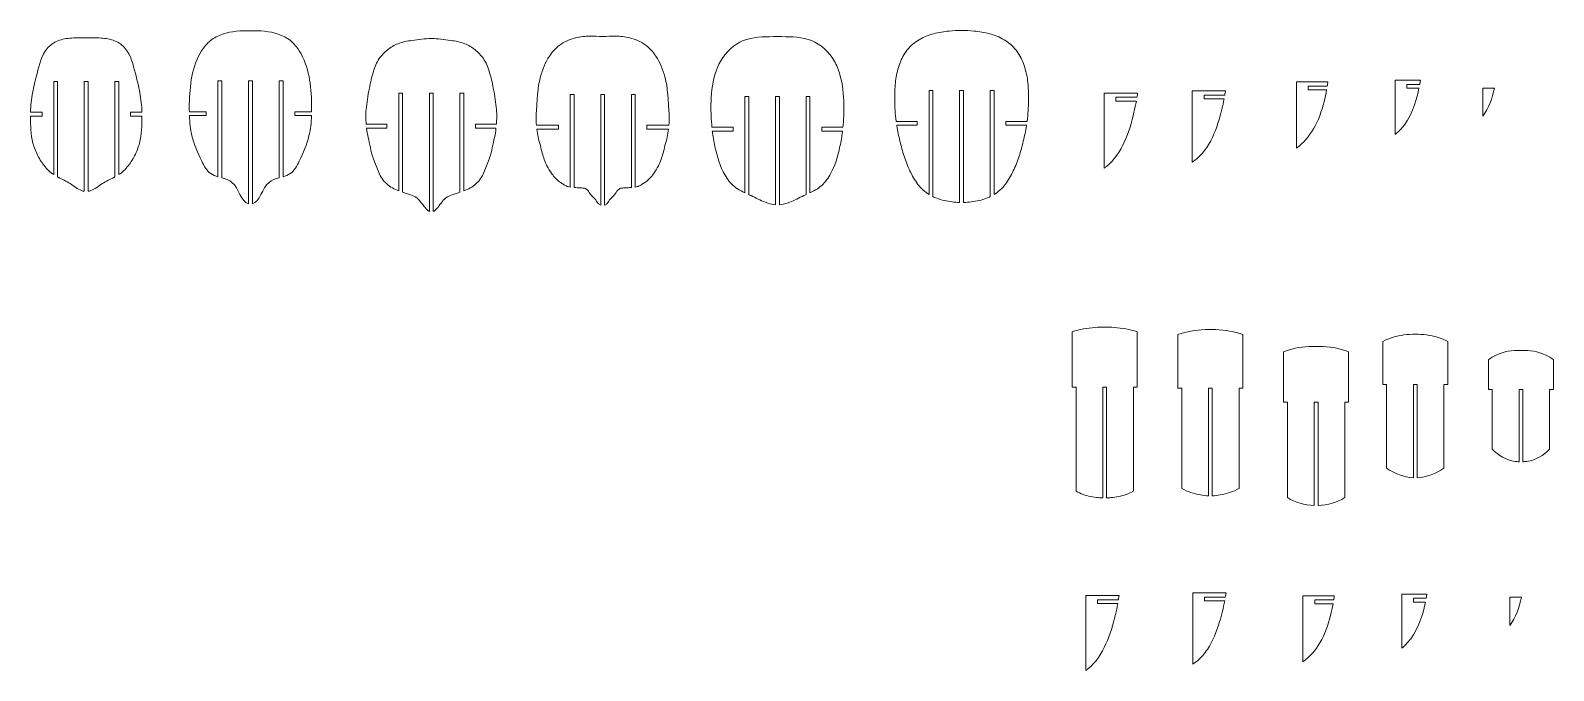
# Model space of a CAD drawing. Header units: millimetres. Extents: x -176 to 2097, y -1009 to 156.
# Drawn here: x 917 to 2097, y -644 to -148 of the extents above; entities that cross this region are included whole.
import ezdxf

# ---------------------------------------------------------------- set-up
doc = ezdxf.new("R2010")
doc.units = ezdxf.units.MM

msp = doc.modelspace()

# ---------------------------------------------------------------- linework, layer by layer
at = {"color": 7, "linetype": 'Continuous', "lineweight": 15}
for p, q in [((938.4, -187.4), (935.4, -187.4)), ((935.4, -187.4), (935.4, -259.6)), ((938.4, -261.4), (938.4, -187.4)), ((962, -187.4), (959, -187.4)), ((959, -187.4), (959, -272.5)), ((962, -272.5), (962, -187.4)), ((985.7, -187.4), (982.7, -187.4)), ((982.7, -187.4), (982.7, -261.4)), ((985.7, -259.6), (985.7, -187.4)), ((1065.5, -187), (1062.5, -187)), ((1062.5, -187), (1062.5, -261.2)), ((1065.5, -262), (1065.5, -187)), ((1089.2, -187), (1086.2, -187)), ((1086.2, -187), (1086.2, -282.3)), ((1089.2, -282.3), (1089.2, -187)), ((1112.9, -187), (1109.9, -187)), ((1109.9, -187), (1109.9, -262)), ((1112.9, -261.2), (1112.9, -187)), ((1897.6, -239), (1897.6, -187.8)), ((1921.9, -187.8), (1897.6, -187.8)), ((1974, -228.5), (1974, -186.4)), ((1993.5, -186.4), (1974, -186.4)), ((1205.5, -196.6), (1202.5, -196.6)), ((1202.5, -196.6), (1202.5, -272.2)), ((1205.5, -273.3), (1205.5, -196.6)), ((1229.2, -196.6), (1226.2, -196.6)), ((1226.2, -196.6), (1226.2, -288.2)), ((1229.2, -288.2), (1229.2, -196.6)), ((1252.9, -196.6), (1249.9, -196.6)), ((1249.9, -196.6), (1249.9, -273.3)), ((1252.9, -272.2), (1252.9, -196.6)), ((1335.2, -197.4), (1338.2, -197.4)), ((1335.2, -269.2), (1335.2, -197.4)), ((1338.2, -197.4), (1338.2, -269.5)), ((1358.9, -197.4), (1361.9, -197.4)), ((1358.9, -283.3), (1358.9, -197.4)), ((1361.9, -197.4), (1361.9, -283.3)), ((1382.6, -197.4), (1385.6, -197.4)), ((1382.6, -269.5), (1382.6, -197.4)), ((1385.6, -197.4), (1385.6, -269.2)), ((1470.5, -199), (1473.5, -199)), ((1470.5, -273.7), (1470.5, -199)), ((1473.5, -199), (1473.5, -275.1)), ((1494.2, -199), (1497.2, -199)), ((1494.2, -283), (1494.2, -199)), ((1497.2, -199), (1497.2, -283)), ((1517.9, -199), (1520.9, -199)), ((1517.9, -275.1), (1517.9, -199)), ((1520.9, -199), (1520.9, -273.7)), ((1613.1, -194.4), (1616.1, -194.4)), ((1613.1, -275), (1613.1, -194.4)), ((1616.1, -194.4), (1616.1, -276.6)), ((1636.8, -194.4), (1639.8, -194.4)), ((1636.8, -281.1), (1636.8, -194.4)), ((1639.8, -194.4), (1639.8, -281.1)), ((1660.5, -194.4), (1663.5, -194.4)), ((1660.5, -276.6), (1660.5, -194.4)), ((1663.5, -194.4), (1663.5, -275)), ((1748.7, -254.6), (1748.7, -196.4)), ((1774.6, -196.4), (1748.7, -196.4)), ((1757.8, -199.7), (1757.8, -202.7)), ((1774.1, -199.7), (1757.8, -199.7)), ((1816.9, -249.9), (1816.9, -194.6)), ((1842.7, -194.6), (1816.9, -194.6)), ((1826, -197.9), (1826, -200.9)), ((1842.1, -197.9), (1826, -197.9)), ((1906.7, -191), (1906.7, -194)), ((1921.4, -191), (1906.7, -191)), ((1906.7, -194), (1920.9, -194)), ((1983.1, -189.7), (1983.1, -192.7)), ((1993, -189.7), (1983.1, -189.7)), ((1983.1, -192.7), (1992.4, -192.7)), ((2041.8, -214.4), (2041.8, -192.5)), ((2050.9, -192.5), (2041.8, -192.5)), ((926.3, -211.3), (917.4, -211.3)), ((926.3, -214.3), (926.3, -211.3)), ((1003.7, -211.3), (994.8, -211.3)), ((994.8, -211.3), (994.8, -214.3)), ((1053.4, -210.9), (1040.4, -210.9)), ((1053.4, -213.9), (1053.4, -210.9)), ((1135, -210.9), (1122, -210.9)), ((1122, -210.9), (1122, -213.9)), ((1757.8, -202.7), (1773.6, -202.7)), ((1826, -200.9), (1841.6, -200.9)), ((917.4, -214.3), (926.3, -214.3)), ((994.8, -214.3), (1003.7, -214.3)), ((1040.4, -213.9), (1053.4, -213.9)), ((1122, -213.9), (1135, -213.9)), ((1193.4, -220.5), (1177.3, -220.5)), ((1177.6, -223.5), (1193.4, -223.5)), ((1193.4, -223.5), (1193.4, -220.5)), ((1278.1, -220.5), (1262, -220.5)), ((1262, -220.5), (1262, -223.5)), ((1262, -223.5), (1277.8, -223.5)), ((1326.1, -221.3), (1309.1, -221.3)), ((1326.1, -224.3), (1326.1, -221.3)), ((1411.7, -221.3), (1394.7, -221.3)), ((1394.7, -221.3), (1394.7, -224.3)), ((1461.4, -222.9), (1445, -222.9)), ((1461.4, -225.9), (1461.4, -222.9)), ((1546.4, -222.9), (1530, -222.9)), ((1530, -222.9), (1530, -225.9)), ((1604, -218.4), (1587.6, -218.4)), ((1588.1, -221.4), (1604, -221.4)), ((1604, -221.4), (1604, -218.4)), ((1689, -218.4), (1672.6, -218.4)), ((1672.6, -218.4), (1672.6, -221.4)), ((1672.6, -221.4), (1688.6, -221.4)), ((1309.4, -224.3), (1326.1, -224.3)), ((1394.7, -224.3), (1411.4, -224.3)), ((1445.3, -225.9), (1461.4, -225.9)), ((1530, -225.9), (1546.1, -225.9)), ((1723.9, -424.2), (1723.9, -381.4)), ((1774.3, -424.2), (1774.3, -381.4)), ((1805.7, -425), (1805.7, -383.5)), ((1856.1, -425), (1856.1, -383.5)), ((1964.4, -422.2), (1964.4, -388.8)), ((2014.8, -422.2), (2014.8, -388.8)), ((1887.6, -436), (1887.6, -396.9)), ((1938, -436), (1938, -396.9)), ((2046.2, -426.2), (2046.2, -403.1)), ((2096.6, -426.2), (2096.6, -403.1)), ((1726.9, -424.2), (1723.9, -424.2)), ((1726.9, -504.9), (1726.9, -424.2)), ((1750.6, -424.2), (1747.6, -424.2)), ((1747.6, -424.2), (1747.6, -510.1)), ((1750.6, -510.1), (1750.6, -424.2)), ((1774.3, -424.2), (1771.3, -424.2)), ((1771.3, -424.2), (1771.3, -504.9)), ((1967.4, -422.2), (1964.4, -422.2)), ((1967.4, -487.1), (1967.4, -422.2)), ((1991.1, -422.2), (1988.1, -422.2)), ((1988.1, -422.2), (1988.1, -494.5)), ((1991.1, -494.5), (1991.1, -422.2)), ((2014.8, -422.2), (2011.8, -422.2)), ((2011.8, -422.2), (2011.8, -487.1)), ((1808.7, -425), (1805.7, -425)), ((1808.7, -502.8), (1808.7, -425)), ((1832.4, -425), (1829.4, -425)), ((1829.4, -425), (1829.4, -508.5)), ((1832.4, -508.5), (1832.4, -425)), ((1856.1, -425), (1853.1, -425)), ((1853.1, -425), (1853.1, -502.8)), ((1890.6, -436), (1887.6, -436)), ((1890.6, -509.9), (1890.6, -436)), ((1914.3, -436), (1911.3, -436)), ((1911.3, -436), (1911.3, -515.9)), ((1914.3, -515.9), (1914.3, -436)), ((1938, -436), (1935, -436)), ((1935, -436), (1935, -509.9)), ((2049.2, -426.2), (2046.2, -426.2)), ((2049.2, -472.3), (2049.2, -426.2)), ((2072.9, -426.2), (2069.9, -426.2)), ((2069.9, -426.2), (2069.9, -482.1)), ((2072.9, -482.1), (2072.9, -426.2)), ((2096.6, -426.2), (2093.6, -426.2)), ((2093.6, -426.2), (2093.6, -472.3)), ((1734.4, -643.9), (1734.4, -585.7)), ((1760.3, -585.7), (1734.4, -585.7)), ((1743.5, -589), (1743.5, -592)), ((1759.7, -589), (1743.5, -589)), ((1817.4, -638.9), (1817.4, -583.6)), ((1843.1, -583.6), (1817.4, -583.6)), ((1826.5, -586.9), (1826.5, -589.9)), ((1842.5, -586.9), (1826.5, -586.9)), ((1902.6, -637.2), (1902.6, -585.9)), ((1926.9, -585.9), (1902.6, -585.9)), ((1911.7, -589.2), (1911.7, -592.2)), ((1926.4, -589.2), (1911.7, -589.2)), ((1979.1, -626.6), (1979.1, -584.6)), ((1998.6, -584.6), (1979.1, -584.6)), ((1988.2, -587.9), (1988.2, -590.9)), ((1998, -587.9), (1988.2, -587.9)), ((2062.7, -609), (2062.7, -587.1)), ((2071.8, -587.1), (2062.7, -587.1)), ((1743.5, -592), (1759.2, -592)), ((1826.5, -589.9), (1842, -589.9)), ((1911.7, -592.2), (1925.9, -592.2)), ((1988.2, -590.9), (1997.4, -590.9))]:
    msp.add_line(p, q, dxfattribs=at)
for points, knots in [([(1087.7, -148.1), (1080.3, -148), (1069.4, -148.6), (1056.3, -155.1), (1042.7, -172.1), (1040.4, -192.6), (1040.3, -209), (1040.4, -210.9)], [0, 0, 0, 0, 0.1189363, 0.1772811, 0.2348275, 0.4674366, 0.498021, 0.498021, 0.498021, 0.498021]), ([(1135, -210.9), (1135.1, -209), (1135, -192.6), (1132.7, -172.1), (1119.1, -155.1), (1106, -148.6), (1095.1, -148), (1087.7, -148.1)], [0.501979, 0.501979, 0.501979, 0.501979, 0.5325634, 0.7651725, 0.8227189, 0.8810637, 1, 1, 1, 1]), ([(1360.4, -152.6), (1357.1, -152.5), (1349.8, -152.1), (1338.9, -153), (1326.5, -158.4), (1317.6, -169.1), (1311.9, -182.3), (1309.8, -197.4), (1309.6, -203.9), (1309.2, -208.6)], [0.4995973, 0.4995973, 0.4995973, 0.4995973, 0.5390625, 0.5859375, 0.640625, 0.6875, 0.7578125, 0.8125, 0.859375, 0.859375, 0.859375, 0.859375]), ([(1411.6, -208.6), (1411.2, -203.9), (1411, -197.4), (1408.9, -182.3), (1403.2, -169.1), (1394.3, -158.4), (1381.9, -153), (1371, -152.1), (1363.7, -152.5), (1360.4, -152.6)], [0.140625, 0.140625, 0.140625, 0.140625, 0.1875, 0.2421875, 0.3125, 0.359375, 0.4140625, 0.4609375, 0.5004027, 0.5004027, 0.5004027, 0.5004027]), ([(1495.7, -152.6), (1494.7, -152.6), (1485.6, -152.8), (1468.4, -152.8), (1452.7, -167.5), (1445.5, -185.7), (1443.8, -203.6), (1444.4, -217.2), (1445, -222.9)], [0.3041325, 0.3041325, 0.3041325, 0.3041325, 0.3125, 0.375, 0.4375, 0.46875, 0.53125, 0.5774167, 0.5774167, 0.5774167, 0.5774167]), ([(1546.4, -222.9), (1547, -217.2), (1547.6, -203.6), (1545.9, -185.7), (1538.7, -167.5), (1523, -152.8), (1505.8, -152.8), (1496.8, -152.6), (1495.7, -152.6)], [0.4225833, 0.4225833, 0.4225833, 0.4225833, 0.46875, 0.53125, 0.5625, 0.625, 0.6875, 0.6958675, 0.6958675, 0.6958675, 0.6958675]), ([(1638.3, -147.9), (1635.1, -147.9), (1629.9, -148.1), (1620.7, -149.3), (1612.7, -151.3), (1603.5, -155.8), (1595.6, -162.5), (1589.9, -173.4), (1587.6, -183.4), (1586.5, -193.5), (1586.5, -201.6), (1586.8, -210.6), (1587.2, -215.5), (1587.6, -218.4)], [0.2721361, 0.2721361, 0.2721361, 0.2721361, 0.296875, 0.3125, 0.34375, 0.359375, 0.390625, 0.421875, 0.453125, 0.46875, 0.5, 0.515625, 0.5380215, 0.5380215, 0.5380215, 0.5380215]), ([(1689, -218.4), (1689.4, -215.5), (1689.9, -210.6), (1690.2, -201.6), (1690.1, -193.5), (1689.1, -183.4), (1686.7, -173.4), (1681, -162.5), (1673.1, -155.8), (1663.9, -151.3), (1656, -149.3), (1646.8, -148.1), (1641.6, -147.9), (1638.3, -147.9)], [0.4619785, 0.4619785, 0.4619785, 0.4619785, 0.484375, 0.5, 0.53125, 0.546875, 0.578125, 0.609375, 0.640625, 0.65625, 0.6875, 0.703125, 0.7278639, 0.7278639, 0.7278639, 0.7278639]), ([(960.5, -153.5), (956.7, -153.5), (949.9, -153.5), (938.1, -155.1), (926.9, -163.4), (922.8, -179.8), (918.7, -195.8), (917.6, -206.2), (917.4, -211.3)], [0.2767519, 0.2767519, 0.2767519, 0.2767519, 0.3125, 0.34375, 0.375, 0.4375, 0.484375, 0.5293978, 0.5293978, 0.5293978, 0.5293978]), ([(1003.7, -211.3), (1003.5, -206.2), (1002.4, -195.8), (998.2, -179.8), (994.2, -163.4), (983, -155.1), (971.2, -153.5), (964.4, -153.5), (960.5, -153.5)], [0.4706022, 0.4706022, 0.4706022, 0.4706022, 0.515625, 0.5625, 0.625, 0.65625, 0.6875, 0.7232481, 0.7232481, 0.7232481, 0.7232481]), ([(1227.7, -154.1), (1222.7, -154.2), (1214.1, -155.3), (1202.1, -157.3), (1193.6, -162.6), (1186.5, -169.8), (1182.4, -180.3), (1179.9, -191.4), (1178.2, -200.8), (1177.6, -206.4), (1177.2, -209.2)], [0.4994236, 0.4994236, 0.4994236, 0.4994236, 0.5625, 0.609375, 0.6484375, 0.6875, 0.734375, 0.7890625, 0.828125, 0.859375, 0.859375, 0.859375, 0.859375]), ([(1278.2, -209.2), (1277.8, -206.4), (1277.2, -200.8), (1275.6, -191.4), (1273.1, -180.3), (1268.9, -169.8), (1261.9, -162.6), (1253.3, -157.3), (1241.4, -155.3), (1232.7, -154.2), (1227.7, -154.1)], [0.140625, 0.140625, 0.140625, 0.140625, 0.171875, 0.2109375, 0.265625, 0.3125, 0.3515625, 0.390625, 0.4375, 0.5005764, 0.5005764, 0.5005764, 0.5005764]), ([(1993, -189.7), (1993.2, -188.7), (1993.4, -187.6), (1993.5, -186.6), (1993.5, -186.4)], [0.116159217, 0.116159217, 0.116159217, 0.116159217, 0.125, 0.126102765, 0.126102765, 0.126102765, 0.126102765]), ([(1897.6, -239), (1903, -235.1), (1912.4, -224.1), (1918.1, -207.4), (1920.4, -197.1), (1920.9, -194)], [0.2571799, 0.2571799, 0.2571799, 0.2571799, 0.3125, 0.375, 0.4007601, 0.4007601, 0.4007601, 0.4007601]), ([(1974, -228.5), (1975.6, -227.2), (1977, -225.8), (1978.4, -224.4), (1986.1, -215.9), (1990.1, -204.4), (1992.4, -192.7)], [0.9813882, 0.9813882, 0.9813882, 0.9813882, 1, 1, 1, 1.1070231, 1.1070231, 1.1070231, 1.1070231]), ([(1748.7, -254.6), (1749.3, -254.2), (1756.3, -249), (1765.6, -234.3), (1770.8, -216.2), (1773, -205.5), (1773.6, -202.7)], [0.2753881, 0.2753881, 0.2753881, 0.2753881, 0.28125, 0.34375, 0.40625, 0.4288357, 0.4288357, 0.4288357, 0.4288357]), ([(1816.9, -249.9), (1818.2, -249.1), (1822.4, -245.9), (1831.1, -235.8), (1837.4, -219.1), (1840.6, -206.3), (1841.6, -200.9)], [0.2692969, 0.2692969, 0.2692969, 0.2692969, 0.28125, 0.3125, 0.375, 0.4192904, 0.4192904, 0.4192904, 0.4192904]), ([(917.4, -214.3), (917.4, -217), (917.5, -223.1), (918.3, -232.7), (921.6, -242.7), (926.8, -251.8), (931.9, -257.2), (935, -259.4), (935.4, -259.6)], [0.5383849, 0.5383849, 0.5383849, 0.5383849, 0.5625, 0.59375, 0.625, 0.65625, 0.6875, 0.6909511, 0.6909511, 0.6909511, 0.6909511]), ([(985.7, -259.6), (986.1, -259.4), (989.2, -257.2), (994.3, -251.8), (999.4, -242.7), (1002.8, -232.7), (1003.6, -223.1), (1003.7, -217), (1003.7, -214.3)], [0.3090489, 0.3090489, 0.3090489, 0.3090489, 0.3125, 0.34375, 0.375, 0.40625, 0.4375, 0.4616151, 0.4616151, 0.4616151, 0.4616151]), ([(1040.4, -213.9), (1040.6, -219.3), (1041.9, -231.4), (1048.3, -246.2), (1054.8, -258.6), (1060.5, -260.6), (1062.5, -261.2)], [0.514225, 0.514225, 0.514225, 0.514225, 0.6014991, 0.715694, 0.7808922, 0.8151787, 0.8151787, 0.8151787, 0.8151787]), ([(1112.9, -261.2), (1114.9, -260.6), (1120.6, -258.6), (1127.1, -246.2), (1133.5, -231.4), (1134.8, -219.3), (1135, -213.9)], [0.1848213, 0.1848213, 0.1848213, 0.1848213, 0.2191078, 0.284306, 0.3985009, 0.485775, 0.485775, 0.485775, 0.485775]), ([(1588.1, -221.4), (1588.1, -221.5), (1588.7, -225.6), (1590.5, -233.7), (1593.1, -243.5), (1596.5, -253), (1600.8, -262.2), (1606.7, -270.5), (1611.5, -274), (1613.1, -275)], [0.5458221, 0.5458221, 0.5458221, 0.5458221, 0.546875, 0.578125, 0.609375, 0.625, 0.65625, 0.6875, 0.7020834, 0.7020834, 0.7020834, 0.7020834]), ([(1663.5, -275), (1665.1, -274), (1669.9, -270.5), (1675.9, -262.2), (1680.1, -253), (1683.6, -243.5), (1686.2, -233.7), (1687.9, -225.6), (1688.6, -221.5), (1688.6, -221.4)], [0.2979166, 0.2979166, 0.2979166, 0.2979166, 0.3125, 0.34375, 0.375, 0.390625, 0.421875, 0.453125, 0.4541779, 0.4541779, 0.4541779, 0.4541779]), ([(1178.8, -230.8), (1180.1, -236), (1181.2, -243.2), (1185.2, -253.2), (1188.2, -262), (1194.7, -268.6), (1200, -271.2), (1202.1, -272.1), (1202.5, -272.2)], [0.0320683, 0.0320683, 0.0320683, 0.0320683, 0.125, 0.15625, 0.21875, 0.28125, 0.3125, 0.3203522, 0.3203522, 0.3203522, 0.3203522]), ([(1252.9, -272.2), (1253.4, -272.1), (1255.5, -271.2), (1260.8, -268.6), (1267.3, -262), (1270.3, -253.2), (1274.3, -243.2), (1275.4, -236), (1276.7, -230.8)], [0.6796478, 0.6796478, 0.6796478, 0.6796478, 0.6875, 0.71875, 0.78125, 0.84375, 0.875, 0.9679317, 0.9679317, 0.9679317, 0.9679317]), ([(1445.3, -225.9), (1445.5, -226.9), (1446.1, -231.8), (1448.5, -244.3), (1453.6, -260.2), (1463.1, -270), (1468.5, -272.7), (1470.5, -273.7)], [0.5854846, 0.5854846, 0.5854846, 0.5854846, 0.59375, 0.625, 0.6875, 0.71875, 0.7363686, 0.7363686, 0.7363686, 0.7363686]), ([(1520.9, -273.7), (1522.9, -272.7), (1528.3, -270), (1537.8, -260.2), (1543, -244.3), (1545.3, -231.8), (1546, -226.9), (1546.1, -225.9)], [0.2636314, 0.2636314, 0.2636314, 0.2636314, 0.28125, 0.3125, 0.375, 0.40625, 0.4145154, 0.4145154, 0.4145154, 0.4145154]), ([(1312.2, -237.1), (1312.5, -239.2), (1313.8, -244), (1316.6, -252.2), (1320.3, -258.2), (1323.8, -262.4), (1326.6, -265.1), (1329.5, -266.8), (1332.1, -268.6), (1334.1, -269.1), (1335.2, -269.2)], [0.1060174, 0.1060174, 0.1060174, 0.1060174, 0.140625, 0.1953125, 0.234375, 0.2578125, 0.28125, 0.296875, 0.3125, 0.3304038, 0.3304038, 0.3304038, 0.3304038]), ([(1385.6, -269.2), (1386.7, -269.1), (1388.7, -268.6), (1391.3, -266.8), (1394.2, -265.1), (1397, -262.4), (1400.5, -258.2), (1404.2, -252.2), (1407, -244), (1408.2, -239.2), (1408.6, -237.1)], [0.6695962, 0.6695962, 0.6695962, 0.6695962, 0.6875, 0.703125, 0.71875, 0.7421875, 0.765625, 0.8046875, 0.859375, 0.8939826, 0.8939826, 0.8939826, 0.8939826]), ([(938.4, -261.4), (938.5, -261.5), (941.7, -263.2), (946.7, -265.4), (952.4, -269.6), (956, -271.8), (958.3, -272.4), (959, -272.5)], [0.70142283, 0.70142283, 0.70142283, 0.70142283, 0.703125, 0.734375, 0.75, 0.765625, 0.77231529, 0.77231529, 0.77231529, 0.77231529]), ([(962, -272.5), (962.7, -272.4), (965.1, -271.8), (968.7, -269.6), (974.4, -265.4), (979.3, -263.2), (982.6, -261.5), (982.7, -261.4)], [0.22768471, 0.22768471, 0.22768471, 0.22768471, 0.234375, 0.25, 0.265625, 0.296875, 0.29857717, 0.29857717, 0.29857717, 0.29857717]), ([(1065.5, -262), (1068.4, -262.8), (1077.9, -265.9), (1080.4, -280.6), (1086.2, -282.3)], [0.8317317, 0.8317317, 0.8317317, 0.8317317, 0.8786, 0.9908707, 0.9908707, 0.9908707, 0.9908707]), ([(1089.2, -282.3), (1095, -280.6), (1097.5, -265.9), (1107.1, -262.8), (1109.9, -262)], [0.0091293, 0.0091293, 0.0091293, 0.0091293, 0.1214, 0.1682683, 0.1682683, 0.1682683, 0.1682683]), ([(1338.2, -269.5), (1339, -269.6), (1340.8, -269.7), (1343.5, -270), (1346.6, -269.9), (1349.2, -271.8), (1351, -275.5), (1354.6, -278.1), (1356.3, -281.6), (1358.1, -283), (1358.9, -283.3)], [0.3465797, 0.3465797, 0.3465797, 0.3465797, 0.359375, 0.375, 0.390625, 0.40625, 0.4296875, 0.453125, 0.4765625, 0.4899411, 0.4899411, 0.4899411, 0.4899411]), ([(1361.9, -283.3), (1362.7, -283), (1364.5, -281.6), (1366.2, -278.1), (1369.8, -275.5), (1371.5, -271.8), (1374.2, -269.9), (1377.3, -270), (1380, -269.7), (1381.8, -269.6), (1382.6, -269.5)], [0.5100589, 0.5100589, 0.5100589, 0.5100589, 0.5234375, 0.546875, 0.5703125, 0.59375, 0.609375, 0.625, 0.640625, 0.6534203, 0.6534203, 0.6534203, 0.6534203]), ([(1205.5, -273.3), (1207.6, -274), (1211.4, -275.1), (1218.3, -277.9), (1221.9, -284.7), (1225.4, -287.7), (1226.2, -288.2)], [0.3384918, 0.3384918, 0.3384918, 0.3384918, 0.375, 0.40625, 0.46875, 0.4886946, 0.4886946, 0.4886946, 0.4886946]), ([(1229.2, -288.2), (1230.1, -287.7), (1233.6, -284.7), (1237.1, -277.9), (1244.1, -275.1), (1247.9, -274), (1249.9, -273.3)], [0.5113054, 0.5113054, 0.5113054, 0.5113054, 0.53125, 0.59375, 0.625, 0.6615082, 0.6615082, 0.6615082, 0.6615082]), ([(1473.5, -275.1), (1474.1, -275.3), (1478.3, -277.3), (1485.2, -280.9), (1491.5, -282.8), (1494.2, -283)], [0.74500825, 0.74500825, 0.74500825, 0.74500825, 0.75, 0.78125, 0.80404499, 0.80404499, 0.80404499, 0.80404499]), ([(1497.2, -283), (1499.9, -282.8), (1506.2, -280.9), (1513.1, -277.3), (1517.3, -275.3), (1517.9, -275.1)], [0.19595501, 0.19595501, 0.19595501, 0.19595501, 0.21875, 0.25, 0.25499175, 0.25499175, 0.25499175, 0.25499175]), ([(1616.1, -276.6), (1617.1, -277.1), (1621.8, -279.1), (1628.8, -280.7), (1634.8, -281.1), (1636.8, -281.1)], [0.71083369, 0.71083369, 0.71083369, 0.71083369, 0.71875, 0.75, 0.76552442, 0.76552442, 0.76552442, 0.76552442]), ([(1639.8, -281.1), (1641.8, -281.1), (1647.9, -280.7), (1654.9, -279.1), (1659.6, -277.1), (1660.5, -276.6)], [0.23447558, 0.23447558, 0.23447558, 0.23447558, 0.25, 0.28125, 0.28916631, 0.28916631, 0.28916631, 0.28916631]), ([(1749.1, -377.8), (1746.6, -377.8), (1738.2, -378), (1729.5, -379.5), (1723.9, -381.4)], [0.29286644, 0.29286644, 0.29286644, 0.29286644, 0.3125, 0.35859823, 0.35859823, 0.35859823, 0.35859823]), ([(1774.3, -381.4), (1768.6, -379.5), (1759.9, -378), (1751.6, -377.8), (1749.1, -377.8)], [0.64140177, 0.64140177, 0.64140177, 0.64140177, 0.6875, 0.70713356, 0.70713356, 0.70713356, 0.70713356]), ([(1830.9, -379.5), (1829.6, -379.5), (1821, -379.9), (1812.3, -381), (1805.7, -383.5)], [0.30176843, 0.30176843, 0.30176843, 0.30176843, 0.3125, 0.36920205, 0.36920205, 0.36920205, 0.36920205]), ([(1856.1, -383.5), (1849.6, -381), (1840.9, -379.9), (1832.3, -379.5), (1830.9, -379.5)], [0.63079795, 0.63079795, 0.63079795, 0.63079795, 0.6875, 0.69823157, 0.69823157, 0.69823157, 0.69823157]), ([(1989.6, -383.3), (1983.7, -383.3), (1975, -384.3), (1966.9, -387.5), (1964.4, -388.8)], [0.60363484, 0.60363484, 0.60363484, 0.60363484, 0.65625, 0.68249732, 0.68249732, 0.68249732, 0.68249732]), ([(2014.8, -388.8), (2012.2, -387.5), (2004.2, -384.3), (1995.4, -383.3), (1989.6, -383.3)], [0.31750268, 0.31750268, 0.31750268, 0.31750268, 0.34375, 0.39636516, 0.39636516, 0.39636516, 0.39636516]), ([(1912.8, -392.7), (1905.5, -392.5), (1896.9, -393.5), (1888.9, -396.4), (1887.6, -396.9)], [0.31594423, 0.31594423, 0.31594423, 0.31594423, 0.375, 0.38640618, 0.38640618, 0.38640618, 0.38640618]), ([(1938, -396.9), (1936.7, -396.4), (1928.7, -393.5), (1920.1, -392.5), (1912.8, -392.7)], [0.61359382, 0.61359382, 0.61359382, 0.61359382, 0.625, 0.68405577, 0.68405577, 0.68405577, 0.68405577]), ([(2071.4, -395.8), (2064.7, -395.6), (2055.8, -396.9), (2048.1, -401.7), (2046.2, -403.1)], [0.6100494, 0.6100494, 0.6100494, 0.6100494, 0.6875, 0.7144727, 0.7144727, 0.7144727, 0.7144727]), ([(2096.6, -403.1), (2094.8, -401.7), (2087.1, -396.9), (2078.1, -395.6), (2071.4, -395.8)], [0.2855273, 0.2855273, 0.2855273, 0.2855273, 0.3125, 0.3899506, 0.3899506, 0.3899506, 0.3899506]), ([(2049.2, -472.3), (2053.9, -477.2), (2060.9, -481.4), (2068.9, -482), (2069.9, -482.1)], [0.01224527, 0.01224527, 0.01224527, 0.01224527, 0.09375, 0.10559121, 0.10559121, 0.10559121, 0.10559121]), ([(2072.9, -482.1), (2074, -482), (2082, -481.4), (2088.9, -477.2), (2093.6, -472.3)], [0.89440879, 0.89440879, 0.89440879, 0.89440879, 0.90625, 0.98775473, 0.98775473, 0.98775473, 0.98775473]), ([(1726.9, -504.9), (1728.6, -505.9), (1734.1, -508.4), (1741.2, -509.7), (1746.4, -510.1), (1747.6, -510.1)], [0.73394378, 0.73394378, 0.73394378, 0.73394378, 0.75, 0.78125, 0.78993075, 0.78993075, 0.78993075, 0.78993075]), ([(1750.6, -510.1), (1751.7, -510.1), (1756.9, -509.7), (1764, -508.4), (1769.5, -505.9), (1771.3, -504.9)], [0.21006925, 0.21006925, 0.21006925, 0.21006925, 0.21875, 0.25, 0.26605622, 0.26605622, 0.26605622, 0.26605622]), ([(1808.7, -502.8), (1813.2, -505.3), (1820.1, -507.6), (1827.4, -508.4), (1829.4, -508.5)], [0.74015247, 0.74015247, 0.74015247, 0.74015247, 0.78125, 0.79731535, 0.79731535, 0.79731535, 0.79731535]), ([(1832.4, -508.5), (1834.5, -508.4), (1841.7, -507.6), (1848.7, -505.3), (1853.1, -502.8)], [0.20268465, 0.20268465, 0.20268465, 0.20268465, 0.21875, 0.25984753, 0.25984753, 0.25984753, 0.25984753]), ([(1890.6, -509.9), (1896.7, -513.6), (1904, -515.7), (1911.2, -515.9), (1911.3, -515.9)], [0.75284326, 0.75284326, 0.75284326, 0.75284326, 0.8125, 0.8130533, 0.8130533, 0.8130533, 0.8130533]), ([(1914.3, -515.9), (1914.4, -515.9), (1921.7, -515.7), (1928.9, -513.6), (1935, -509.9)], [0.1869467, 0.1869467, 0.1869467, 0.1869467, 0.1875, 0.24715674, 0.24715674, 0.24715674, 0.24715674]), ([(1998, -587.9), (1998.2, -586.9), (1998.4, -585.8), (1998.5, -584.7), (1998.6, -584.6)], [0.116159217, 0.116159217, 0.116159217, 0.116159217, 0.125, 0.126102765, 0.126102765, 0.126102765, 0.126102765]), ([(1734.4, -643.9), (1735, -643.5), (1741.9, -638.3), (1751.2, -623.6), (1756.4, -605.5), (1758.7, -594.8), (1759.2, -592)], [0.2753881, 0.2753881, 0.2753881, 0.2753881, 0.28125, 0.34375, 0.40625, 0.4288357, 0.4288357, 0.4288357, 0.4288357]), ([(1817.4, -638.9), (1818.6, -638.1), (1822.9, -634.9), (1831.5, -624.8), (1837.8, -608.1), (1841, -595.3), (1842, -589.9)], [0.2692969, 0.2692969, 0.2692969, 0.2692969, 0.28125, 0.3125, 0.375, 0.4192904, 0.4192904, 0.4192904, 0.4192904]), ([(1902.6, -637.2), (1908, -633.3), (1917.4, -622.3), (1923.1, -605.6), (1925.4, -595.2), (1925.9, -592.2)], [0.2571799, 0.2571799, 0.2571799, 0.2571799, 0.3125, 0.375, 0.4007601, 0.4007601, 0.4007601, 0.4007601]), ([(1979.1, -626.6), (1980.6, -625.4), (1982.1, -624), (1983.4, -622.5), (1991.1, -614), (1995.1, -602.6), (1997.4, -590.9)], [0.9813882, 0.9813882, 0.9813882, 0.9813882, 1, 1, 1, 1.1070231, 1.1070231, 1.1070231, 1.1070231])]:
    msp.add_open_spline(points, degree=3, knots=knots, dxfattribs=at)
for points in [[(1921.4, -191), (1921.6, -189.9), (1921.8, -188.8), (1921.9, -187.8)], [(1774.1, -199.7), (1774.3, -198.6), (1774.5, -197.5), (1774.6, -196.4)], [(1842.1, -197.9), (1842.3, -196.8), (1842.5, -195.7), (1842.7, -194.6)], [(2041.8, -214.4), (2046.5, -208.1), (2049.3, -200.5), (2050.9, -192.5)], [(1177.2, -209.2), (1177, -213), (1177, -216.8), (1177.3, -220.5)], [(1278.1, -220.5), (1278.4, -216.8), (1278.5, -213), (1278.2, -209.2)], [(1309.2, -208.6), (1308.9, -213), (1308.8, -217.2), (1309.1, -221.3)], [(1411.7, -221.3), (1412, -217.2), (1411.9, -213), (1411.6, -208.6)], [(1177.6, -223.5), (1177.9, -225.9), (1178.3, -228.4), (1178.8, -230.8)], [(1276.7, -230.8), (1277.2, -228.4), (1277.6, -225.9), (1277.8, -223.5)], [(1309.4, -224.3), (1309.9, -228.5), (1310.8, -232.7), (1312.2, -237.1)], [(1408.6, -237.1), (1410, -232.7), (1410.9, -228.5), (1411.4, -224.3)], [(1967.4, -487.1), (1973.5, -491.3), (1980.7, -494), (1988.1, -494.5)], [(1991.1, -494.5), (1998.4, -494), (2005.6, -491.3), (2011.8, -487.1)], [(1759.7, -589), (1759.9, -587.9), (1760.1, -586.8), (1760.3, -585.7)], [(1842.5, -586.9), (1842.7, -585.8), (1842.9, -584.7), (1843.1, -583.6)], [(1926.4, -589.2), (1926.6, -588.1), (1926.8, -587), (1926.9, -585.9)], [(2062.7, -609), (2067.4, -602.7), (2070.2, -595.1), (2071.8, -587.1)]]:
    msp.add_open_spline(points, degree=3, dxfattribs=at)

doc.saveas('drawing.dxf')
